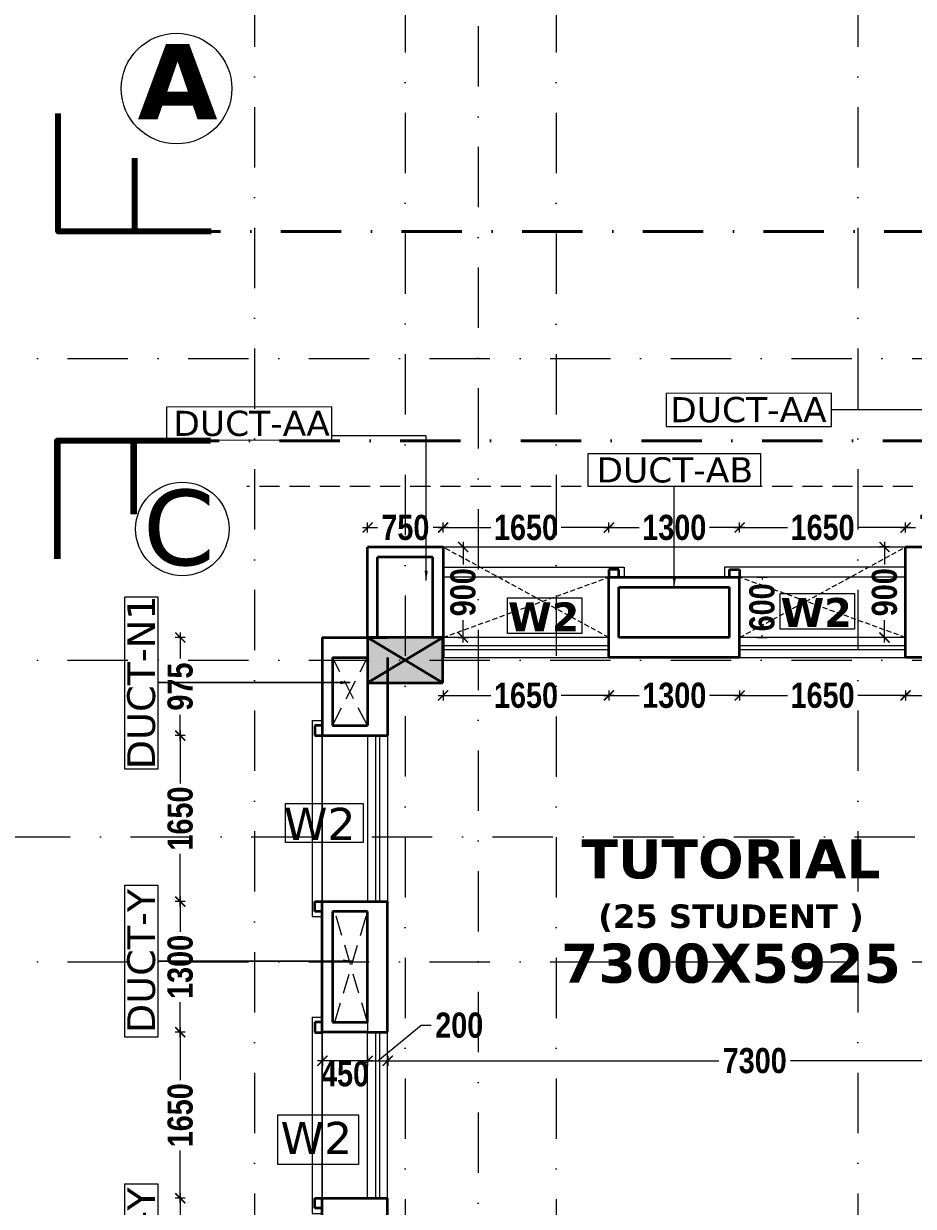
# Model space of a CAD drawing. Header units: millimetres. Extents: x -3092155 to 4513934, y -12317808 to 1850003.
# Drawn here: x -449810 to -440960, y -5541766 to -5530008 of the extents above; entities that cross this region are included whole.
import ezdxf

# ---------------------------------------------------------------- set-up
doc = ezdxf.new("R2010")
doc.units = ezdxf.units.MM
doc.header["$LTSCALE"] = 2
doc.header["$MEASUREMENT"] = 0
doc.header["$PDMODE"] = 34
doc.header["$PDSIZE"] = 500
for name, pattern in [('DASHDOT', [1, 0.5, -0.25, 0, -0.25]), ('DASHED2', [0.375, 0.25, -0.125]), ('HIDDEN', [0.375, 0.25, -0.125])]:
    doc.linetypes.add(name, pattern=pattern)
for name, color, linetype, lineweight, true_color in [('AEROW', 7, 'Continuous', 15, 0x0d0d0d), ('DOT', 7, 'DASHED2', 0, 0x89067c), ('duct text', 7, 'Continuous', 5, 0x30182a)]:
    doc.layers.add(name, color=color, linetype=linetype, lineweight=lineweight, true_color=true_color)
for name, color, linetype, lineweight in [('coloumn', 10, 'Continuous', 35), ('cornice', 12, 'Continuous', 25), ('D DIM', 250, 'Continuous', 9), ('DIM', 27, 'Continuous', 5), ('DUCT', 37, 'Continuous', 35), ('glass', 5, 'Continuous', 15), ('GRID', 251, 'DASHDOT', 5), ('PROJ', 251, 'HIDDEN', 5), ('SILL', 74, 'Continuous', 9), ('TEXT', 7, 'Continuous', 13), ('VENTI', 162, 'Continuous', 5), ('W2', 162, 'Continuous', 5), ('WAll', 250, 'Continuous', 35), ('WIN', 5, 'Continuous', 15)]:
    doc.layers.add(name, color=color, linetype=linetype, lineweight=lineweight)
doc.styles.add('door', font='arial.ttf', dxfattribs={"height": 70})
doc.styles.add('INNER DIM', font='ARIALNB.TTF', dxfattribs={"height": 250})
doc.styles.add('style2', font='verdana.ttf')
doc.dimstyles.new('DOOR', dxfattribs={"dimtxt": 100, "dimasz": 100, "dimexe": 25, "dimexo": 50, "dimgap": 25, "dimtad": 0, "dimtih": 1, "dimtoh": 1, "dimdec": 0, "dimzin": 3, "dimdsep": 46, "dimtxsty": 'door', "dimblk": 'OBLIQUE', "dimcen": 200, "dimclrd": 256, "dimclre": 256, "dimclrt": 256, "dimadec": 0, "dimazin": 0, "dimtfac": 1, "dimtdec": 0, "dimtofl": 0, "dimtmove": 2, "dimatfit": 3, "dimfxl": 300, "dimfxlon": 1, "dimfrac": 1, "dimtolj": 1, "dimtzin": 0, "dimlwd": -1, "dimlwe": -1, "dimarcsym": 0})
doc.dimstyles.new('external final', dxfattribs={"dimscale": 0, "dimtxt": 250, "dimasz": 100, "dimexe": 50, "dimexo": 50, "dimgap": 50, "dimtad": 0, "dimdec": 0, "dimzin": 0, "dimdsep": 46, "dimtxsty": 'INNER DIM', "dimblk": 'ARCHTICK', "dimcen": 100, "dimdle": 50, "dimclrd": 256, "dimclre": 256, "dimclrt": 256, "dimadec": 0, "dimazin": 0, "dimtfac": 1, "dimtdec": 0, "dimtix": 1, "dimtmove": 1, "dimatfit": 3, "dimfxl": 50, "dimfxlon": 1, "dimtolj": 1, "dimtzin": 0, "dimlwd": -1, "dimlwe": -1, "dimarcsym": 1})

# ---------------------------------------------------------------- blocks, each defined once
blk = doc.blocks.new('_ArchTick')
at = {"color": 0, "linetype": 'ByBlock', "const_width": 0.15}
blk.add_lwpolyline([(-0.5, -0.5), (0.5, 0.5)], dxfattribs=at)
blk = doc.blocks.new('*D94')
at = {"layer": 'D DIM', "ltscale": 100, "transparency": 16777216}
for p, q in [((-448252, -5541636), (-448252, -5541986)), ((-448202, -5541686), (-448302, -5541686)), ((-448252, -5543036), (-448252, -5542686)), ((-448202, -5542986), (-448302, -5542986))]:
    blk.add_line(p, q, dxfattribs=at)
at = {"layer": 'Defpoints', "color": 0, "lineweight": 50, "ltscale": 100, "transparency": 16777216}
for p in [(-448252, -5541686), (-446838, -5541686), (-446838, -5542986)]:
    blk.add_point(p, dxfattribs=at)
at = {"layer": 'D DIM', "ltscale": 100, "transparency": 16777216, "xscale": 100, "yscale": 100, "zscale": 100}
for p, rotation in [((-448252, -5541686), 90), ((-448252, -5542986), 270)]:
    blk.add_blockref('_ArchTick', p, dxfattribs=dict(at, rotation=rotation))
at = {"layer": 'D DIM', "ltscale": 100, "transparency": 16777216, "insert": (-448252, -5542336), "char_height": 250, "attachment_point": 5, "rotation": 90, "style": 'INNER DIM'}
blk.add_mtext('\\A1;1300', dxfattribs=at)
blk = doc.blocks.new('*D95')
at = {"layer": 'D DIM', "ltscale": 100, "transparency": 16777216}
for p, q in [((-448202, -5540036), (-448302, -5540036)), ((-448252, -5539986), (-448252, -5540511)), ((-448252, -5541736), (-448252, -5541211)), ((-448202, -5541686), (-448302, -5541686))]:
    blk.add_line(p, q, dxfattribs=at)
at = {"layer": 'Defpoints', "color": 0, "lineweight": 50, "ltscale": 100, "transparency": 16777216}
for p in [(-448252, -5540036), (-446838, -5540036), (-446838, -5541686)]:
    blk.add_point(p, dxfattribs=at)
at = {"layer": 'D DIM', "ltscale": 100, "transparency": 16777216, "xscale": 100, "yscale": 100, "zscale": 100}
for p, rotation in [((-448252, -5540036), 90), ((-448252, -5541686), 270)]:
    blk.add_blockref('_ArchTick', p, dxfattribs=dict(at, rotation=rotation))
at = {"layer": 'D DIM', "ltscale": 100, "transparency": 16777216, "insert": (-448252, -5540861), "char_height": 250, "attachment_point": 5, "rotation": 90, "style": 'INNER DIM'}
blk.add_mtext('\\A1;1650', dxfattribs=at)
blk = doc.blocks.new('*D96')
at = {"layer": 'D DIM', "ltscale": 100, "transparency": 16777216}
for p, q in [((-448202, -5538736), (-448302, -5538736)), ((-448252, -5538686), (-448252, -5539036)), ((-448252, -5540086), (-448252, -5539736)), ((-448202, -5540036), (-448302, -5540036))]:
    blk.add_line(p, q, dxfattribs=at)
at = {"layer": 'Defpoints', "color": 0, "lineweight": 50, "ltscale": 100, "transparency": 16777216}
for p in [(-448252, -5538736), (-446838, -5538736), (-446838, -5540036)]:
    blk.add_point(p, dxfattribs=at)
at = {"layer": 'D DIM', "ltscale": 100, "transparency": 16777216, "xscale": 100, "yscale": 100, "zscale": 100}
for p, rotation in [((-448252, -5538736), 90), ((-448252, -5540036), 270)]:
    blk.add_blockref('_ArchTick', p, dxfattribs=dict(at, rotation=rotation))
at = {"layer": 'D DIM', "ltscale": 100, "transparency": 16777216, "insert": (-448252, -5539386), "char_height": 250, "attachment_point": 5, "rotation": 90, "style": 'INNER DIM'}
blk.add_mtext('\\A1;1300', dxfattribs=at)
blk = doc.blocks.new('*D97')
at = {"layer": 'D DIM', "ltscale": 100, "transparency": 16777216}
for p, q in [((-448202, -5537086), (-448302, -5537086)), ((-448252, -5537036), (-448252, -5537561)), ((-448252, -5538786), (-448252, -5538261)), ((-448202, -5538736), (-448302, -5538736))]:
    blk.add_line(p, q, dxfattribs=at)
at = {"layer": 'Defpoints', "color": 0, "lineweight": 50, "ltscale": 100, "transparency": 16777216}
for p in [(-448252, -5537086), (-446838, -5537086), (-446838, -5538736)]:
    blk.add_point(p, dxfattribs=at)
at = {"layer": 'D DIM', "ltscale": 100, "transparency": 16777216, "xscale": 100, "yscale": 100, "zscale": 100}
for p, rotation in [((-448252, -5537086), 90), ((-448252, -5538736), 270)]:
    blk.add_blockref('_ArchTick', p, dxfattribs=dict(at, rotation=rotation))
at = {"layer": 'D DIM', "ltscale": 100, "transparency": 16777216, "insert": (-448252, -5537911), "char_height": 250, "attachment_point": 5, "rotation": 90, "style": 'INNER DIM'}
blk.add_mtext('\\A1;1650', dxfattribs=at)
blk = doc.blocks.new('*D98')
at = {"layer": 'D DIM', "ltscale": 100, "transparency": 16777216}
for p, q in [((-448202, -5536111), (-448302, -5536111)), ((-448252, -5536061), (-448252, -5536319)), ((-448252, -5537136), (-448252, -5536879)), ((-448202, -5537086), (-448302, -5537086))]:
    blk.add_line(p, q, dxfattribs=at)
at = {"layer": 'Defpoints', "color": 0, "lineweight": 50, "ltscale": 100, "transparency": 16777216}
for p in [(-448252, -5536111), (-446838, -5536111), (-446838, -5537086)]:
    blk.add_point(p, dxfattribs=at)
at = {"layer": 'D DIM', "ltscale": 100, "transparency": 16777216, "xscale": 100, "yscale": 100, "zscale": 100}
for p, rotation in [((-448252, -5536111), 90), ((-448252, -5537086), 270)]:
    blk.add_blockref('_ArchTick', p, dxfattribs=dict(at, rotation=rotation))
at = {"layer": 'D DIM', "ltscale": 100, "transparency": 16777216, "insert": (-448252, -5536599), "char_height": 250, "attachment_point": 5, "rotation": 90, "style": 'INNER DIM'}
blk.add_mtext('\\A1;975', dxfattribs=at)
blk = doc.blocks.new('*D437')
at = {"layer": 'D DIM', "ltscale": 100, "transparency": 16777216}
for p, q in [((-446288, -5540319), (-445855, -5539966)), ((-445855, -5539966), (-445755, -5539966)), ((-446388, -5540269), (-446388, -5540369)), ((-446188, -5540269), (-446188, -5540369)), ((-446438, -5540319), (-446138, -5540319))]:
    blk.add_line(p, q, dxfattribs=at)
at = {"layer": 'Defpoints', "color": 0, "lineweight": 50, "ltscale": 100, "transparency": 16777216}
for p in [(-446388, -5540036), (-446188, -5540036), (-446188, -5540319)]:
    blk.add_point(p, dxfattribs=at)
at = {"layer": 'D DIM', "ltscale": 100, "transparency": 16777216, "xscale": 100, "yscale": 100, "zscale": 100, "rotation": 180}
blk.add_blockref('_ArchTick', (-446388, -5540319), dxfattribs=at)
at = {"layer": 'D DIM', "ltscale": 100, "transparency": 16777216, "xscale": 100, "yscale": 100, "zscale": 100}
blk.add_blockref('_ArchTick', (-446188, -5540319), dxfattribs=at)
at = {"layer": 'D DIM', "ltscale": 100, "transparency": 16777216, "insert": (-445477, -5539966), "char_height": 250, "attachment_point": 5, "style": 'INNER DIM'}
blk.add_mtext('\\A1;200', dxfattribs=at)
blk = doc.blocks.new('*D438')
at = {"layer": 'D DIM', "ltscale": 100, "transparency": 16777216}
for p, q in [((-446188, -5540269), (-446188, -5540369)), ((-438888, -5540269), (-438888, -5540369)), ((-446238, -5540319), (-442894, -5540319)), ((-438838, -5540319), (-442183, -5540319))]:
    blk.add_line(p, q, dxfattribs=at)
at = {"layer": 'Defpoints', "color": 0, "lineweight": 50, "ltscale": 100, "transparency": 16777216}
for p in [(-438888, -5539561), (-446188, -5540036), (-438888, -5540319)]:
    blk.add_point(p, dxfattribs=at)
at = {"layer": 'D DIM', "ltscale": 100, "transparency": 16777216, "xscale": 100, "yscale": 100, "zscale": 100, "rotation": 180}
blk.add_blockref('_ArchTick', (-446188, -5540319), dxfattribs=at)
at = {"layer": 'D DIM', "ltscale": 100, "transparency": 16777216, "xscale": 100, "yscale": 100, "zscale": 100}
blk.add_blockref('_ArchTick', (-438888, -5540319), dxfattribs=at)
at = {"layer": 'D DIM', "ltscale": 100, "transparency": 16777216, "insert": (-442538, -5540319), "char_height": 250, "attachment_point": 5, "style": 'INNER DIM'}
blk.add_mtext('\\A1;7300', dxfattribs=at)
blk = doc.blocks.new('*D463')
at = {"layer": 'D DIM', "ltscale": 100, "transparency": 16777216}
for p, q in [((-446838, -5540269), (-446838, -5540369)), ((-446388, -5540269), (-446388, -5540369)), ((-446338, -5540319), (-446888, -5540319))]:
    blk.add_line(p, q, dxfattribs=at)
at = {"layer": 'Defpoints', "color": 0, "lineweight": 50, "ltscale": 100, "transparency": 16777216}
for p in [(-446838, -5540036), (-446388, -5540086), (-446838, -5540319)]:
    blk.add_point(p, dxfattribs=at)
at = {"layer": 'D DIM', "ltscale": 100, "transparency": 16777216, "xscale": 100, "yscale": 100, "zscale": 100, "rotation": 180}
blk.add_blockref('_ArchTick', (-446838, -5540319), dxfattribs=at)
at = {"layer": 'D DIM', "ltscale": 100, "transparency": 16777216, "xscale": 100, "yscale": 100, "zscale": 100}
blk.add_blockref('_ArchTick', (-446388, -5540319), dxfattribs=at)
at = {"layer": 'D DIM', "ltscale": 100, "transparency": 16777216, "insert": (-446613, -5540450), "char_height": 250, "attachment_point": 5, "style": 'INNER DIM'}
blk.add_mtext('\\A1;450', dxfattribs=at)
blk = doc.blocks.new('*D938')
at = {"layer": 'D DIM', "ltscale": 100, "transparency": 16777216}
for p, q in [((-441038, -5535068), (-441038, -5534968)), ((-440288, -5535068), (-440288, -5534968)), ((-441088, -5535018), (-440938, -5535018)), ((-440238, -5535018), (-440387, -5535018))]:
    blk.add_line(p, q, dxfattribs=at)
at = {"layer": 'Defpoints', "color": 0, "lineweight": 50, "ltscale": 100, "transparency": 16777216}
for p in [(-441038, -5535018), (-441038, -5535213), (-440288, -5535213)]:
    blk.add_point(p, dxfattribs=at)
at = {"layer": 'D DIM', "ltscale": 100, "transparency": 16777216, "xscale": 100, "yscale": 100, "zscale": 100, "rotation": 180}
blk.add_blockref('_ArchTick', (-441038, -5535018), dxfattribs=at)
at = {"layer": 'D DIM', "ltscale": 100, "transparency": 16777216, "xscale": 100, "yscale": 100, "zscale": 100}
blk.add_blockref('_ArchTick', (-440288, -5535018), dxfattribs=at)
at = {"layer": 'D DIM', "ltscale": 100, "transparency": 16777216, "insert": (-440663, -5535018), "char_height": 250, "attachment_point": 5, "style": 'INNER DIM'}
blk.add_mtext('\\A1;750', dxfattribs=at)
blk = doc.blocks.new('*D939')
at = {"layer": 'D DIM', "ltscale": 100, "transparency": 16777216}
for p, q in [((-446388, -5535068), (-446388, -5534968)), ((-445638, -5535068), (-445638, -5534968)), ((-446438, -5535018), (-446289, -5535018)), ((-445588, -5535018), (-445737, -5535018))]:
    blk.add_line(p, q, dxfattribs=at)
at = {"layer": 'Defpoints', "color": 0, "lineweight": 50, "ltscale": 100, "transparency": 16777216}
for p in [(-446388, -5535018), (-446388, -5535213), (-445638, -5535213)]:
    blk.add_point(p, dxfattribs=at)
at = {"layer": 'D DIM', "ltscale": 100, "transparency": 16777216, "xscale": 100, "yscale": 100, "zscale": 100, "rotation": 180}
blk.add_blockref('_ArchTick', (-446388, -5535018), dxfattribs=at)
at = {"layer": 'D DIM', "ltscale": 100, "transparency": 16777216, "xscale": 100, "yscale": 100, "zscale": 100}
blk.add_blockref('_ArchTick', (-445638, -5535018), dxfattribs=at)
at = {"layer": 'D DIM', "ltscale": 100, "transparency": 16777216, "insert": (-446013, -5535018), "char_height": 250, "attachment_point": 5, "style": 'INNER DIM'}
blk.add_mtext('\\A1;750', dxfattribs=at)
blk = doc.blocks.new('*D940')
at = {"layer": 'D DIM', "ltscale": 100, "transparency": 16777216}
for p, q in [((-445688, -5536687), (-445163, -5536687)), ((-445638, -5536637), (-445638, -5536737)), ((-443938, -5536687), (-444463, -5536687)), ((-443988, -5536637), (-443988, -5536737))]:
    blk.add_line(p, q, dxfattribs=at)
at = {"layer": 'Defpoints', "color": 0, "lineweight": 50, "ltscale": 100, "transparency": 16777216}
for p in [(-445638, -5536336), (-443988, -5536311), (-443988, -5536687)]:
    blk.add_point(p, dxfattribs=at)
at = {"layer": 'D DIM', "ltscale": 100, "transparency": 16777216, "xscale": 100, "yscale": 100, "zscale": 100, "rotation": 180}
blk.add_blockref('_ArchTick', (-445638, -5536687), dxfattribs=at)
at = {"layer": 'D DIM', "ltscale": 100, "transparency": 16777216, "xscale": 100, "yscale": 100, "zscale": 100}
blk.add_blockref('_ArchTick', (-443988, -5536687), dxfattribs=at)
at = {"layer": 'D DIM', "ltscale": 100, "transparency": 16777216, "insert": (-444813, -5536687), "char_height": 250, "attachment_point": 5, "style": 'INNER DIM'}
blk.add_mtext('\\A1;1650', dxfattribs=at)
blk = doc.blocks.new('*D941')
at = {"layer": 'D DIM', "ltscale": 100, "transparency": 16777216}
for p, q in [((-444038, -5536687), (-443688, -5536687)), ((-443988, -5536637), (-443988, -5536737)), ((-442638, -5536687), (-442988, -5536687)), ((-442688, -5536637), (-442688, -5536737))]:
    blk.add_line(p, q, dxfattribs=at)
at = {"layer": 'Defpoints', "color": 0, "lineweight": 50, "ltscale": 100, "transparency": 16777216}
for p in [(-443988, -5536311), (-442688, -5536311), (-442688, -5536687)]:
    blk.add_point(p, dxfattribs=at)
at = {"layer": 'D DIM', "ltscale": 100, "transparency": 16777216, "xscale": 100, "yscale": 100, "zscale": 100, "rotation": 180}
blk.add_blockref('_ArchTick', (-443988, -5536687), dxfattribs=at)
at = {"layer": 'D DIM', "ltscale": 100, "transparency": 16777216, "xscale": 100, "yscale": 100, "zscale": 100}
blk.add_blockref('_ArchTick', (-442688, -5536687), dxfattribs=at)
at = {"layer": 'D DIM', "ltscale": 100, "transparency": 16777216, "insert": (-443338, -5536687), "char_height": 250, "attachment_point": 5, "style": 'INNER DIM'}
blk.add_mtext('\\A1;1300', dxfattribs=at)
blk = doc.blocks.new('*D942')
at = {"layer": 'D DIM', "ltscale": 100, "transparency": 16777216}
for p, q in [((-442738, -5536687), (-442213, -5536687)), ((-442688, -5536637), (-442688, -5536737)), ((-440988, -5536687), (-441512, -5536687)), ((-441038, -5536637), (-441038, -5536737))]:
    blk.add_line(p, q, dxfattribs=at)
at = {"layer": 'Defpoints', "color": 0, "lineweight": 50, "ltscale": 100, "transparency": 16777216}
for p in [(-442688, -5536311), (-441038, -5536311), (-441038, -5536687)]:
    blk.add_point(p, dxfattribs=at)
at = {"layer": 'D DIM', "ltscale": 100, "transparency": 16777216, "xscale": 100, "yscale": 100, "zscale": 100, "rotation": 180}
blk.add_blockref('_ArchTick', (-442688, -5536687), dxfattribs=at)
at = {"layer": 'D DIM', "ltscale": 100, "transparency": 16777216, "xscale": 100, "yscale": 100, "zscale": 100}
blk.add_blockref('_ArchTick', (-441038, -5536687), dxfattribs=at)
at = {"layer": 'D DIM', "ltscale": 100, "transparency": 16777216, "insert": (-441863, -5536687), "char_height": 250, "attachment_point": 5, "style": 'INNER DIM'}
blk.add_mtext('\\A1;1650', dxfattribs=at)
blk = doc.blocks.new('*D943')
at = {"layer": 'D DIM', "ltscale": 100, "transparency": 16777216}
for p, q in [((-441088, -5536687), (-439822, -5536687)), ((-441038, -5536637), (-441038, -5536737)), ((-438838, -5536687), (-439107, -5536687)), ((-438888, -5536637), (-438888, -5536737))]:
    blk.add_line(p, q, dxfattribs=at)
at = {"layer": 'Defpoints', "color": 0, "lineweight": 50, "ltscale": 100, "transparency": 16777216}
for p in [(-441038, -5536311), (-438888, -5536311), (-438888, -5536687)]:
    blk.add_point(p, dxfattribs=at)
at = {"layer": 'D DIM', "ltscale": 100, "transparency": 16777216, "xscale": 100, "yscale": 100, "zscale": 100, "rotation": 180}
blk.add_blockref('_ArchTick', (-441038, -5536687), dxfattribs=at)
at = {"layer": 'D DIM', "ltscale": 100, "transparency": 16777216, "xscale": 100, "yscale": 100, "zscale": 100}
blk.add_blockref('_ArchTick', (-438888, -5536687), dxfattribs=at)
at = {"layer": 'D DIM', "ltscale": 100, "transparency": 16777216, "insert": (-439464, -5536687), "char_height": 250, "attachment_point": 5, "style": 'INNER DIM'}
blk.add_mtext('\\A1;2150', dxfattribs=at)
blk = doc.blocks.new('*D944')
at = {"layer": 'D DIM', "ltscale": 100, "transparency": 16777216}
for p, q in [((-441197, -5535211), (-441297, -5535211)), ((-441247, -5535161), (-441247, -5535384)), ((-441247, -5536161), (-441247, -5535939)), ((-441197, -5536111), (-441297, -5536111))]:
    blk.add_line(p, q, dxfattribs=at)
at = {"layer": 'Defpoints', "color": 0, "lineweight": 50, "ltscale": 100, "transparency": 16777216}
for p in [(-441247, -5535211), (-441038, -5535211), (-441038, -5536111)]:
    blk.add_point(p, dxfattribs=at)
at = {"layer": 'D DIM', "ltscale": 100, "transparency": 16777216, "xscale": 100, "yscale": 100, "zscale": 100}
for p, rotation in [((-441247, -5535211), 90), ((-441247, -5536111), 270)]:
    blk.add_blockref('_ArchTick', p, dxfattribs=dict(at, rotation=rotation))
at = {"layer": 'D DIM', "ltscale": 100, "transparency": 16777216, "insert": (-441247, -5535661), "char_height": 250, "attachment_point": 5, "rotation": 90, "style": 'INNER DIM'}
blk.add_mtext('\\A1;900', dxfattribs=at)
blk = doc.blocks.new('*D945')
at = {"layer": 'D DIM', "ltscale": 100, "transparency": 16777216}
for p, q in [((-445489, -5535211), (-445389, -5535211)), ((-445439, -5535161), (-445439, -5535384)), ((-445439, -5536161), (-445439, -5535939)), ((-445489, -5536111), (-445389, -5536111))]:
    blk.add_line(p, q, dxfattribs=at)
at = {"layer": 'Defpoints', "color": 0, "lineweight": 50, "ltscale": 100, "transparency": 16777216}
for p in [(-445638, -5535211), (-445439, -5535211), (-445638, -5536111)]:
    blk.add_point(p, dxfattribs=at)
at = {"layer": 'D DIM', "ltscale": 100, "transparency": 16777216, "xscale": 100, "yscale": 100, "zscale": 100}
for p, rotation in [((-445439, -5535211), 90), ((-445439, -5536111), 270)]:
    blk.add_blockref('_ArchTick', p, dxfattribs=dict(at, rotation=rotation))
at = {"layer": 'D DIM', "ltscale": 100, "transparency": 16777216, "insert": (-445439, -5535661), "char_height": 250, "attachment_point": 5, "rotation": 90, "style": 'INNER DIM'}
blk.add_mtext('\\A1;900', dxfattribs=at)
blk = doc.blocks.new('*D978')
at = {"layer": 'D DIM', "ltscale": 100, "transparency": 16777216}
for p, q in [((-445638, -5535068), (-445638, -5534968)), ((-443988, -5535068), (-443988, -5534968)), ((-445688, -5535018), (-445164, -5535018)), ((-443938, -5535018), (-444463, -5535018))]:
    blk.add_line(p, q, dxfattribs=at)
at = {"layer": 'Defpoints', "color": 0, "lineweight": 50, "ltscale": 100, "transparency": 16777216}
for p in [(-443988, -5535018), (-445638, -5535211), (-443988, -5535211)]:
    blk.add_point(p, dxfattribs=at)
at = {"layer": 'D DIM', "ltscale": 100, "transparency": 16777216, "xscale": 100, "yscale": 100, "zscale": 100, "rotation": 180}
blk.add_blockref('_ArchTick', (-445638, -5535018), dxfattribs=at)
at = {"layer": 'D DIM', "ltscale": 100, "transparency": 16777216, "xscale": 100, "yscale": 100, "zscale": 100}
blk.add_blockref('_ArchTick', (-443988, -5535018), dxfattribs=at)
at = {"layer": 'D DIM', "ltscale": 100, "transparency": 16777216, "insert": (-444813, -5535018), "char_height": 250, "attachment_point": 5, "style": 'INNER DIM'}
blk.add_mtext('\\A1;1650', dxfattribs=at)
blk = doc.blocks.new('*D979')
at = {"layer": 'D DIM', "ltscale": 100, "transparency": 16777216}
for p, q in [((-442688, -5535068), (-442688, -5534968)), ((-441038, -5535068), (-441038, -5534968)), ((-442738, -5535018), (-442213, -5535018)), ((-440988, -5535018), (-441513, -5535018))]:
    blk.add_line(p, q, dxfattribs=at)
at = {"layer": 'Defpoints', "color": 0, "lineweight": 50, "ltscale": 100, "transparency": 16777216}
for p in [(-441038, -5535018), (-441038, -5535211), (-442688, -5535511)]:
    blk.add_point(p, dxfattribs=at)
at = {"layer": 'D DIM', "ltscale": 100, "transparency": 16777216, "xscale": 100, "yscale": 100, "zscale": 100, "rotation": 180}
blk.add_blockref('_ArchTick', (-442688, -5535018), dxfattribs=at)
at = {"layer": 'D DIM', "ltscale": 100, "transparency": 16777216, "xscale": 100, "yscale": 100, "zscale": 100}
blk.add_blockref('_ArchTick', (-441038, -5535018), dxfattribs=at)
at = {"layer": 'D DIM', "ltscale": 100, "transparency": 16777216, "insert": (-441863, -5535018), "char_height": 250, "attachment_point": 5, "style": 'INNER DIM'}
blk.add_mtext('\\A1;1650', dxfattribs=at)
blk = doc.blocks.new('*D980')
at = {"layer": 'D DIM', "ltscale": 100, "transparency": 16777216}
for p, q in [((-443988, -5535068), (-443988, -5534968)), ((-442688, -5535068), (-442688, -5534968)), ((-444038, -5535018), (-443688, -5535018)), ((-442638, -5535018), (-442988, -5535018))]:
    blk.add_line(p, q, dxfattribs=at)
at = {"layer": 'Defpoints', "color": 0, "lineweight": 50, "ltscale": 100, "transparency": 16777216}
for p in [(-443988, -5535018), (-442688, -5535638), (-443988, -5535811)]:
    blk.add_point(p, dxfattribs=at)
at = {"layer": 'D DIM', "ltscale": 100, "transparency": 16777216, "xscale": 100, "yscale": 100, "zscale": 100, "rotation": 180}
blk.add_blockref('_ArchTick', (-443988, -5535018), dxfattribs=at)
at = {"layer": 'D DIM', "ltscale": 100, "transparency": 16777216, "xscale": 100, "yscale": 100, "zscale": 100}
blk.add_blockref('_ArchTick', (-442688, -5535018), dxfattribs=at)
at = {"layer": 'D DIM', "ltscale": 100, "transparency": 16777216, "insert": (-443338, -5535018), "char_height": 250, "attachment_point": 5, "style": 'INNER DIM'}
blk.add_mtext('\\A1;1300', dxfattribs=at)
blk = doc.blocks.new('S.F')
at = {"layer": 'coloumn', "ltscale": 100}
blk.add_hatch(color=256, dxfattribs=at).paths.add_polyline_path([(39280, -5844756), (39280, -5844306), (40030, -5844306), (40030, -5844756)])
for p, q in [((39280, -5844306), (39280, -5844756)), ((40030, -5844306), (39280, -5844306)), ((40030, -5844756), (40030, -5844306)), ((39280, -5844756), (40030, -5844756))]:
    blk.add_line(p, q, dxfattribs=at)
blk.add_lwpolyline([(39280, -5844756), (40030, -5844306), (39280, -5844306), (40030, -5844756)], dxfattribs=at)
blk = doc.blocks.new('*D1125')
at = {"layer": 'D DIM', "ltscale": 100, "transparency": 16777216}
for p, q in [((-442515, -5535511), (-442415, -5535511)), ((-442465, -5535511), (-442465, -5535535)), ((-442515, -5536111), (-442415, -5536111)), ((-442465, -5536111), (-442465, -5536087))]:
    blk.add_line(p, q, dxfattribs=at)
at = {"layer": 'Defpoints', "color": 0, "lineweight": 50, "ltscale": 100, "transparency": 16777216}
for p in [(-442688, -5535511), (-442688, -5536111), (-442465, -5536111)]:
    blk.add_point(p, dxfattribs=at)
at = {"layer": 'D DIM', "ltscale": 100, "transparency": 16777216, "insert": (-442465, -5535811), "char_height": 250, "attachment_point": 5, "rotation": 90, "style": 'INNER DIM'}
blk.add_mtext('\\A1;600', dxfattribs=at)
blk = doc.blocks.new('_Oblique')
at = {"color": 0, "linetype": 'ByBlock', "lineweight": -2}
blk.add_line((-0.5, -0.5), (0.5, 0.5), dxfattribs=at)
blk = doc.blocks.new('6yyyhr')
at = {"layer": 'DUCT', "ltscale": 100}
for p, q in [((-386010, -5681142), (-385935, -5681142)), ((-385935, -5681142), (-385935, -5681243)), ((-385935, -5681243), (-386010, -5681243)), ((-385935, -5682892), (-386010, -5682892)), ((-385935, -5682992), (-385935, -5682892)), ((-386010, -5682992), (-385935, -5682992))]:
    blk.add_line(p, q, dxfattribs=at)
at = {"layer": 'SILL', "ltscale": 100}
for p, q in [((-386010, -5683042), (-386010, -5681092)), ((-385910, -5681092), (-386010, -5681092)), ((-385910, -5681092), (-385910, -5683042)), ((-385910, -5683042), (-386010, -5683042))]:
    blk.add_line(p, q, dxfattribs=at)
blk = doc.blocks.new('uyujnjh')
at = {"layer": 'DIM', "lineweight": 80, "ltscale": 100}
for points in [[(-249741, -5846539), (-251263, -5846539), (-251263, -5847712)], [(-249735, -5846537), (-251257, -5846537), (-251257, -5847710)], [(-250502, -5846539), (-250502, -5847267)], [(-250496, -5846537), (-250496, -5847264)]]:
    blk.add_lwpolyline(points, dxfattribs=at)
at = {"layer": 'DIM', "ltscale": 100}
blk.add_circle((-250014, -5847414), 465, dxfattribs=at)
at = {"layer": 'PROJ', "linetype": 'DASHDOT', "lineweight": 40, "ltscale": 600}
blk.add_line((-186042, -5846539), (-249741, -5846539), dxfattribs=at)
at = {"layer": 'TEXT', "style": 'style2'}
blk.add_text('C', height=750, dxfattribs=at).set_placement((-250407, -5847774))
blk = doc.blocks.new('hyh')
at = {"layer": 'duct text', "ltscale": 0.1}
for points in [[(-185549, -5581410), (-185549, -5579695), (-185220, -5579695), (-185220, -5581410)], [(-185549, -5584073), (-185549, -5582564), (-185220, -5582564), (-185220, -5584073)], [(-185549, -5587040), (-185549, -5585532), (-185220, -5585532), (-185220, -5587040)]]:
    blk.add_lwpolyline(points, close=True, dxfattribs=at)
at = {"layer": 'duct text', "ltscale": 0.1, "char_height": 276.64, "width": 1547.24, "attachment_point": 5, "rotation": 90, "style": 'style2'}
for s, insert in [('\\pt3043;DUCT-N1', (-185384, -5580547)), ('\\pt3043;DUCT-Y', (-185384, -5583317)), ('\\pt3043;DUCT-Y', (-185384, -5586285))]:
    blk.add_mtext(s, dxfattribs=dict(at, insert=insert))
at = {"layer": 'duct text', "ltscale": 0.1}
for points in [[(-183306, -5580549), (-185220, -5580549), (-183306, -5580549)], [(-183277, -5583318), (-185220, -5583318), (-183277, -5583318)]]:
    blk.add_leader(points, dimstyle='DOOR', dxfattribs=at)

msp = doc.modelspace()

# ---------------------------------------------------------------- linework, layer by layer
at = {"layer": 'DIM', "lineweight": 80, "ltscale": 100}
for points in [[(-447944.2, -5532074.3), (-449466.2, -5532074.3), (-449466.2, -5530901.3)], [(-448705.2, -5532074.3), (-448705.2, -5531346.8)]]:
    msp.add_lwpolyline(points, dxfattribs=at)
at = {"layer": 'DIM', "ltscale": 100}
msp.add_circle((-448288.4, -5530653.6), 549.8, dxfattribs=at)
at = {"layer": 'DOT', "ltscale": 400}
for p, q in [((-440063.9, -5534611.2), (-447589.3, -5534611.2)), ((-446739.3, -5536986.2), (-446389.3, -5536311.2)), ((-446389.3, -5536986.2), (-446739.3, -5536311.2)), ((-446713.9, -5539936.2), (-446389.3, -5538836.2)), ((-446389.3, -5539936.2), (-446713.9, -5538836.2)), ((-446389.3, -5538936.3), (-446389.3, -5540136.1))]:
    msp.add_line(p, q, dxfattribs=at)
at = {"layer": 'DOT', "linetype": 'Continuous', "ltscale": 400}
for p, q in [((-441038, -5535211.2), (-445638.5, -5535211.2)), ((-441038, -5535511.2), (-445638.5, -5535511.2))]:
    msp.add_line(p, q, dxfattribs=at)
at = {"layer": 'DOT', "ltscale": 100}
for p, q in [((-443988.5, -5536111.2), (-445638.5, -5535211.2)), ((-442688, -5536111.2), (-441038, -5535211.2)), ((-445638.5, -5536111.2), (-443988.5, -5535511.2)), ((-441038, -5536111.2), (-442688, -5535511.2))]:
    msp.add_line(p, q, dxfattribs=at)
at = {"layer": 'DUCT', "ltscale": 100}
for p, q in [((-446388.5, -5536111.2), (-446388.5, -5535211.2)), ((-445638.5, -5535211.2), (-446388.5, -5535211.2)), ((-445638.5, -5535211.2), (-445638.5, -5536311.2)), ((-440288, -5535211.2), (-441038, -5535211.2)), ((-441038, -5536111.2), (-441038, -5535211.2)), ((-446288.5, -5536111.2), (-446288.5, -5535311.2)), ((-445738.5, -5535311.2), (-446288.5, -5535311.2)), ((-445738.5, -5536111.2), (-445738.5, -5535311.2)), ((-443888.1, -5535436.2), (-443988.5, -5535436.2)), ((-443988.5, -5535436.2), (-443988.5, -5535511.2)), ((-443888.1, -5535511.2), (-443888.1, -5535436.2)), ((-442788.4, -5535511.2), (-442788.4, -5535436.2)), ((-442788.4, -5535436.2), (-442688, -5535436.2)), ((-442688, -5535436.2), (-442688, -5535511.2)), ((-446838.9, -5536111.2), (-446189.3, -5536111.2)), ((-446838.9, -5536111.2), (-446838.9, -5537086.2)), ((-443988.5, -5536311.2), (-443988.5, -5536111.2)), ((-442788, -5536111.2), (-443888.5, -5536111.2)), ((-442688, -5536311.2), (-442688, -5536111.2)), ((-441038, -5536311.2), (-441038, -5536111.2)), ((-446738.9, -5536311.2), (-446389.3, -5536311.2)), ((-446738.9, -5536311.2), (-446738.9, -5536986.2)), ((-446389.3, -5536311.2), (-446389.3, -5536986.2)), ((-446189.3, -5536311.2), (-446189.3, -5537086.2)), ((-446189.3, -5536311.2), (-446189.3, -5537061.2)), ((-442688, -5536311.2), (-443988.5, -5536311.2)), ((-438889.3, -5536311.2), (-441038, -5536311.2)), ((-446838.9, -5537086.2), (-446189.3, -5537086.2)), ((-446738.9, -5536986.2), (-446389.3, -5536986.2)), ((-446839.3, -5540036.2), (-446839.3, -5538736.2)), ((-446839.3, -5538736.2), (-446389.3, -5538736.2)), ((-446389.3, -5538736.2), (-446189.3, -5538736.2)), ((-446189.3, -5540036.2), (-446189.3, -5538736.2)), ((-446389.3, -5538836.2), (-446739.3, -5538836.2)), ((-446739.3, -5538836.2), (-446739.3, -5539936.2)), ((-446389.3, -5539936.2), (-446389.3, -5538836.2)), ((-446389.3, -5540036.2), (-446839.3, -5540036.2)), ((-446739.3, -5539936.2), (-446389.3, -5539936.2)), ((-446389.3, -5540036.2), (-446189.3, -5540036.2)), ((-446839.3, -5542986.2), (-446839.3, -5541686.2)), ((-446839.3, -5541686.2), (-446389.3, -5541686.2)), ((-446389.3, -5541686.2), (-446189.3, -5541686.2)), ((-446189.3, -5542986.2), (-446189.3, -5541686.2))]:
    msp.add_line(p, q, dxfattribs=at)
at = {"layer": 'duct text', "ltscale": 0.1}
for points in [[(-441775.1, -5533682.3), (-443420, -5533684.4), (-443419.6, -5534013.6), (-441774.7, -5534011.5)], [(-446743.2, -5533817.8), (-448389.5, -5533819.9), (-448389.1, -5534149.1), (-446742.8, -5534147)], [(-444195.5, -5534281.9), (-442481, -5534281.9), (-442481, -5534611.1), (-444195.5, -5534611.1)]]:
    msp.add_lwpolyline(points, close=True, dxfattribs=at)
at = {"layer": 'glass', "ltscale": 100}
for p, q in [((-445638.5, -5536191.2), (-443988.5, -5536191.2)), ((-445638.5, -5536231.2), (-443988.5, -5536231.2)), ((-442688, -5536191.2), (-441038, -5536191.2)), ((-442688, -5536231.2), (-441038, -5536231.2)), ((-446309.3, -5540036.2), (-446309.3, -5541686.2)), ((-446269.3, -5540036.2), (-446269.3, -5541686.2))]:
    msp.add_line(p, q, dxfattribs=at)
at = {"layer": 'GRID', "color": 5, "ltscale": 600}
for p, q in [((-445289, -5497630.3), (-445289, -5586432.3)), ((-446013.9, -5498491), (-446013.9, -5585571.5)), ((-444513.9, -5498491.5), (-444513.9, -5585571)), ((-447514.4, -5499634.4), (-447514.4, -5584428.2)), ((-441513.9, -5499634.4), (-441513.9, -5584428.2))]:
    msp.add_line(p, q, dxfattribs=at)
at = {"layer": 'GRID', "color": 6, "ltscale": 600}
for p, q in [((-460173.8, -5533336.2), (-367334.4, -5533336.2)), ((-460173.8, -5536336.2), (-367334.4, -5536336.2)), ((-461946.7, -5538093.6), (-365561.9, -5538093.6)), ((-460173.8, -5539336.2), (-367334.4, -5539336.2))]:
    msp.add_line(p, q, dxfattribs=at)
at = {"layer": 'PROJ', "linetype": 'DASHDOT', "lineweight": 40, "ltscale": 600}
msp.add_line((-384244.8, -5532074.3), (-447943.8, -5532074.3), dxfattribs=at)
at = {"layer": 'SILL', "ltscale": 100}
for p, q in [((-445638.5, -5535411.2), (-443838.5, -5535411.2)), ((-443838.1, -5535411.2), (-443838.1, -5535511.2)), ((-441038.4, -5535411.2), (-442838.4, -5535411.2)), ((-442838.4, -5535411.2), (-442838.4, -5535511.2)), ((-443988.5, -5536111.2), (-445638.5, -5536111.2)), ((-441038, -5536111.2), (-442688, -5536111.2)), ((-445638.5, -5536311.2), (-443988.5, -5536311.2)), ((-442688, -5536311.2), (-441038, -5536311.2)), ((-446838.9, -5537086.2), (-446838.9, -5538736.2)), ((-446389.3, -5537086.2), (-446389.3, -5538736.2)), ((-446189.3, -5537086.2), (-446189.3, -5538736.2)), ((-446838.9, -5540036.2), (-446838.9, -5541686.2)), ((-446389.3, -5541686.2), (-446389.3, -5540036.2)), ((-446189.3, -5541686.2), (-446189.3, -5540036.2))]:
    msp.add_line(p, q, dxfattribs=at)
at = {"layer": 'VENTI', "ltscale": 100}
for points in [[(-441547.1, -5536027.9), (-442286.4, -5536027.9), (-442286.4, -5535672.5), (-441547.1, -5535672.5)], [(-444257.8, -5536072.4), (-444997.2, -5536072.4), (-444997.2, -5535717), (-444257.8, -5535717)]]:
    msp.add_lwpolyline(points, close=True, dxfattribs=at)
at = {"layer": 'W2', "lineweight": 15, "ltscale": 0.1}
for p, q in [((-447204.4, -5537760.5), (-446431.4, -5537760.5)), ((-447204.4, -5538149.5), (-447204.4, -5537760.5)), ((-446431.4, -5537760.5), (-446431.4, -5538149.5)), ((-446431.4, -5538149.5), (-447204.4, -5538149.5)), ((-447280.9, -5540855.9), (-446479.2, -5540855.9)), ((-447280.9, -5541349.9), (-447280.9, -5540855.9)), ((-446479.2, -5540855.9), (-446479.2, -5541349.9)), ((-446479.2, -5541349.9), (-447280.9, -5541349.9))]:
    msp.add_line(p, q, dxfattribs=at)
at = {"layer": 'WAll', "ltscale": 100}
for p, q in [((-443988.5, -5536111.2), (-443988.5, -5535511.2)), ((-443988.5, -5535511.2), (-442688, -5535511.2)), ((-442688, -5536111.2), (-442688, -5535511.2)), ((-443888.5, -5536111.2), (-443888.5, -5535611.2)), ((-443888.5, -5535611.2), (-442788, -5535611.2)), ((-442788, -5536111.2), (-442788, -5535611.2))]:
    msp.add_line(p, q, dxfattribs=at)
at = {"layer": 'WIN', "ltscale": 100}
for p, q in [((-446309.3, -5537086.2), (-446309.3, -5538736.2)), ((-446269.3, -5537086.2), (-446269.3, -5538736.2))]:
    msp.add_line(p, q, dxfattribs=at)

# ---------------------------------------------------------------- block references
at = {"layer": 'coloumn'}
msp.add_blockref('S.F', (-485670.2, 308195), dxfattribs=at)
at = {"layer": 'cornice', "color": 3, "lineweight": 50}
for name, p in [('hyh', (-263254.8, 43989.8)), ('uyujnjh', (-198217.5, 312382.6))]:
    msp.add_blockref(name, p, dxfattribs=at)
at = {"layer": 'cornice', "color": 3, "lineweight": 50, "xscale": -1}
for p in [(-832849.4, 144156.5), (-832849.4, 141206)]:
    msp.add_blockref('6yyyhr', p, dxfattribs=at)

# ---------------------------------------------------------------- texts
at = {"layer": 'duct text', "ltscale": 0.1, "char_height": 250, "width": 1547.237, "attachment_point": 5, "style": 'style2'}
for s, insert, rotation in [('\\pt2750;DUCT-AA', (-442600.5, -5533847.5), 0.06263), ('\\pt2750;DUCT-AA', (-447542.4, -5533983.7), 0.06263), ('\\pt2750;DUCT-AB', (-443333.4, -5534446.7), 359.99988)]:
    msp.add_mtext(s, dxfattribs=dict(at, insert=insert, rotation=rotation))
at = {"layer": 'TEXT', "ltscale": 0.1, "attachment_point": 5, "style": 'style2'}
for s, insert, char_height in [('\\pt8250;{\\fVerdana|b1|i0|c0|p34;A}', (-448278.6, -5530583.8), 750), ('{\\fVerdana|b1|i0|c0|p34;\\H1.1111x;TUTORIAL\\H0.9x; \\P\\H0.66667x;(25 STUDENT )\\H1.5x;\\P\\H1.1111x;7300X5925}', (-442774.4, -5538833.4), 350)]:
    msp.add_mtext(s, dxfattribs=dict(at, insert=insert, char_height=char_height))
at = {"layer": 'W2', "style": 'style2'}
for p in [(-447222.1, -5538124), (-447255.3, -5541246.4)]:
    msp.add_text('W2', height=320, dxfattribs=at).set_placement(p)
at = {"layer": 'W2', "ltscale": 100, "char_height": 287, "width": 641.269, "attachment_point": 9, "style": 'style2'}
for insert in [(-444283.2, -5536049.4), (-441572.4, -5536004.9)]:
    msp.add_mtext('{\\fVerdana|b1|i0|c0|p34;W2}', dxfattribs=dict(at, insert=insert))

# ---------------------------------------------------------------- dimensions: what is measured, and where the dimension line sits
at = {"layer": 'D DIM', "ltscale": 100}
for base, p1, p2, angle, picture, middle in [((-446388.1, -5535018.4), (-445638.1, -5535213.2), (-446388.1, -5535213.2), 180, '*D939', (-446013.1, -5535018.4)), ((-441037.6, -5535018), (-440287.6, -5535212.8), (-441037.6, -5535212.8), 180, '*D938', (-440662.6, -5535018)), ((-445439.5, -5535211.2), (-445638.1, -5536111.2), (-445638.5, -5535211.2), 270, '*D945', (-445439.5, -5535661.2)), ((-441247, -5535211.2), (-441037.6, -5536111.2), (-441038, -5535211.2), 270, '*D944', (-441247, -5535661.2)), ((-448252.2, -5536111.2), (-446838.5, -5537086.2), (-446838.5, -5536111.2), 90, '*D98', (-448252.2, -5536598.7)), ((-443988.1, -5536686.9), (-445638.1, -5536336.2), (-443988.1, -5536311.2), 180, '*D940', (-444813.1, -5536686.9)), ((-442687.5929, -5536686.905), (-443988.0823, -5536311.2047), (-442687.5929, -5536311.2065), 180, '*D941', (-443337.8376, -5536686.905)), ((-441037.6, -5536686.9), (-442687.6, -5536311.2), (-441037.6, -5536311.2), 180, '*D942', (-441862.6, -5536686.9)), ((-448252.2, -5537086.2), (-446838.5, -5538736.2), (-446838.5, -5537086.2), 90, '*D97', (-448252.2, -5537911.2)), ((-448252.2, -5538736.2), (-446838.5, -5540036.2), (-446838.5, -5538736.2), 90, '*D96', (-448252.2, -5539386.2)), ((-448252.2, -5540036.2), (-446838.5, -5541686.2), (-446838.5, -5540036.2), 90, '*D95', (-448252.2, -5540861.2)), ((-448252.2, -5541686.2), (-446838.5, -5542986.2), (-446838.5, -5541686.2), 90, '*D94', (-448252.2, -5542336.2))]:
    dim = msp.add_linear_dim(base=base, p1=p1, p2=p2, angle=angle, dimstyle='external final', override={"dimscale": 1}, dxfattribs=at)
    dim.commit()
    dim.dimension.update_dxf_attribs({"geometry": picture, "text_midpoint": middle})
for base, p1, p2, picture, middle in [((-443988.5, -5535018.4), (-445638.5, -5535211.2), (-443988.5, -5535211.2), '*D978', (-444813.5, -5535018.4)), ((-443988.4958, -5535018.405), (-442688.0065, -5535637.9401), (-443988.4958, -5535811.2065), '*D980', (-443338.2511, -5535018.405)), ((-441038, -5535018.4), (-442688, -5535511.2), (-441038, -5535211.2), '*D979', (-441863, -5535018.4)), ((-438888.5, -5540319.2), (-446188.5, -5540036.2), (-438888.5, -5539561.2), '*D438', (-442538.5, -5540319.2))]:
    dim = msp.add_linear_dim(base=base, p1=p1, p2=p2, dimstyle='external final', override={"dimscale": 1}, dxfattribs=at)
    dim.commit()
    dim.dimension.update_dxf_attribs({"geometry": picture, "text_midpoint": middle})
dim = msp.add_aligned_dim(p1=(-442688, -5535511.2), p2=(-442688, -5536111.2), distance=222.9, dimstyle='external final', override={"dimscale": 1}, dxfattribs=at)
dim.commit()
dim.dimension.update_dxf_attribs({"geometry": '*D1125', "text_midpoint": (-442465.1, -5535811.2)})
dim = msp.add_linear_dim(base=(-438888.083, -5536686.905), p1=(-441037.5929, -5536311.2065), p2=(-438888.083, -5536311.2065), angle=180, dimstyle='external final', override={"dimscale": 1}, dxfattribs=at)
dim.commit()
dim.dimension.update_dxf_attribs({"geometry": '*D943', "text_midpoint": (-439464.4916, -5536686.905), "dimtype": 160})
for base, p1, p2, picture, middle in [((-446188.5, -5540319.2), (-446388.5, -5540036.2), (-446188.5, -5540036.2), '*D437', (-445704.9, -5539966.4)), ((-446838.5, -5540319.2), (-446388.5, -5540086.2), (-446838.5, -5540036.2), '*D463', (-446613.5, -5540450.1))]:
    dim = msp.add_linear_dim(base=base, p1=p1, p2=p2, dimstyle='external final', override={"dimscale": 1}, dxfattribs=at)
    dim.commit()
    dim.dimension.update_dxf_attribs({"geometry": picture, "text_midpoint": middle, "dimtype": 160})

# ---------------------------------------------------------------- leaders
at = {"layer": 'AEROW', "lineweight": 30, "ltscale": 100}
for points in [[(-440837.7, -5535285.9), (-440839.2, -5533845.9), (-441774.9, -5533846.9)], [(-445805.6, -5535545.5), (-445807.2, -5534105.4), (-446742.8, -5534106.4)], [(-443338.2, -5535611.1), (-443338.2, -5534611.1)]]:
    msp.add_leader(points, dimstyle='external final', override={"dimscale": 1, "dimfxl": 50}, dxfattribs=at)

doc.saveas('drawing.dxf')
